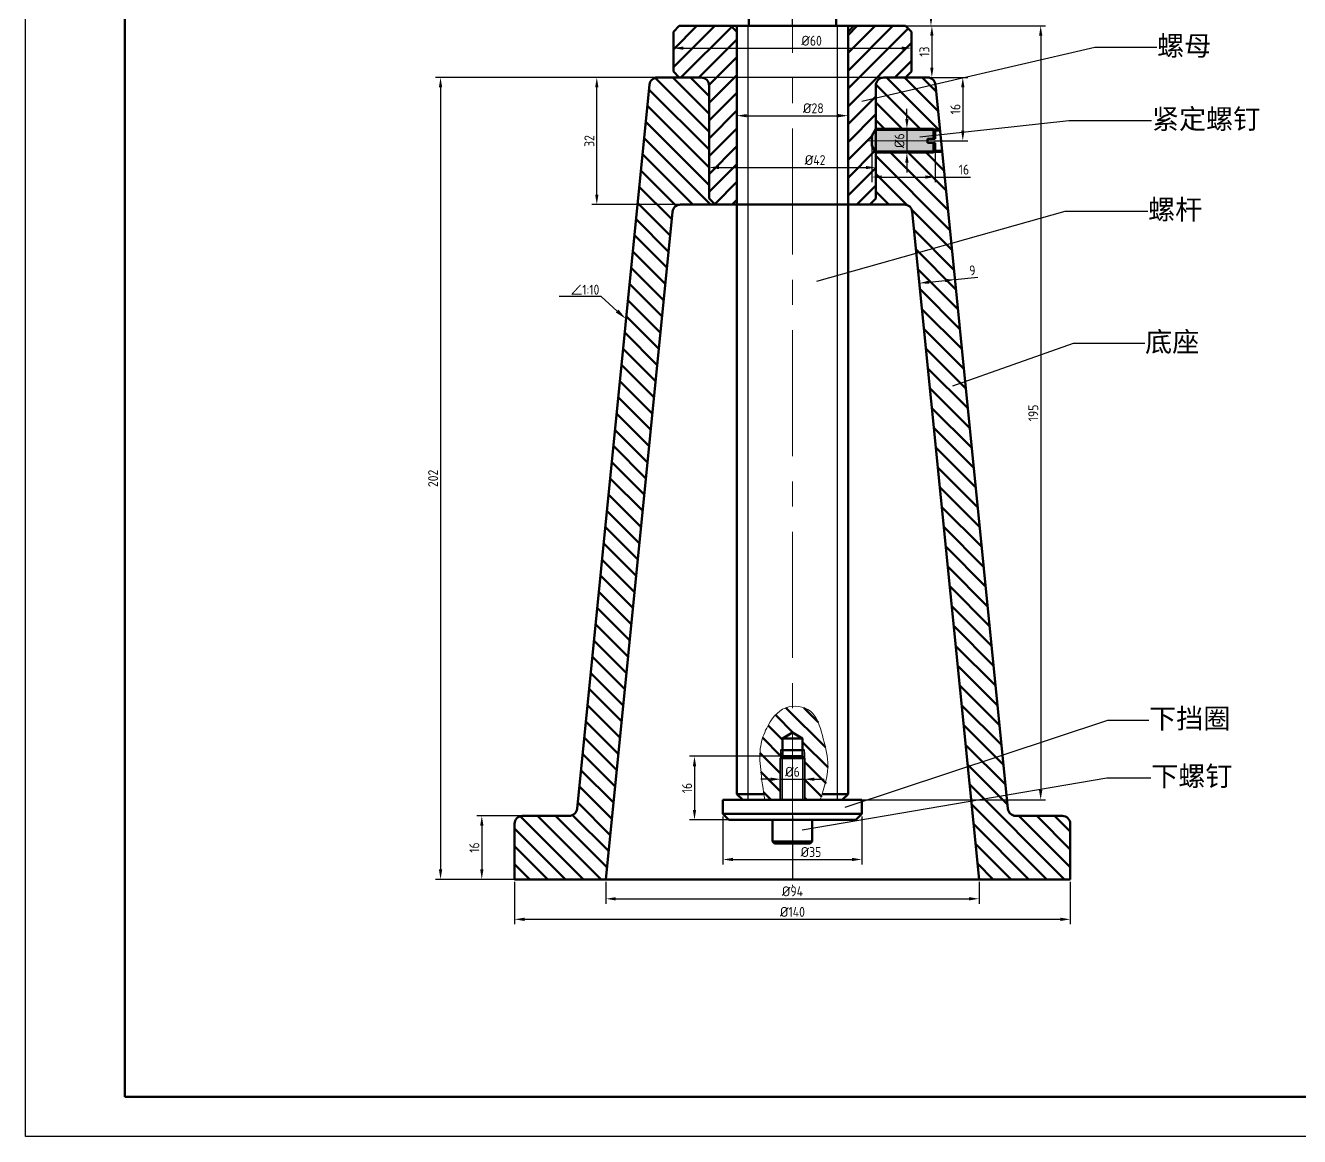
# Model space of a CAD drawing. Header units: inches. Extents: x 1699 to 2293, y 8 to 428.
# Drawn here: x 1698.6 to 2019.6, y 7.8 to 287.7 of the extents above; entities that cross this region are included whole.
import ezdxf
from ezdxf import colors
from ezdxf.entities.mleader import LeaderData, LeaderLine
from ezdxf.enums import TextEntityAlignment as Align
from ezdxf.math import Vec2, Vec3

# ---------------------------------------------------------------- set-up
doc = ezdxf.new("R2010")
doc.units = ezdxf.units.IN
doc.header["$MEASUREMENT"] = 0
doc.linetypes.add('CENTER', pattern=[50.8, 31.75, -6.35, 6.35, -6.35])
doc.linetypes.add('CENTER2', pattern=[28.575, 19.05, -3.175, 3.175, -3.175])
for name, color, linetype, lineweight in [('中心线1', 7, 'CENTER', 20), ('剖面线1', 7, 'Continuous', 50), ('引线层1', 7, 'Continuous', 20), ('文字层', 7, 'Continuous', 20), ('标注层1', 7, 'Continuous', 20), ('粗实线1', 7, 'Continuous', 50), ('粗实线层', 7, 'Continuous', 50), ('细实线1', 7, 'Continuous', 20), ('细实线层', 1, 'Continuous', 25)]:
    doc.layers.add(name, color=color, linetype=linetype, lineweight=lineweight)
doc.styles.get("Standard").update_dxf_attribs({"font": 'gbenor.shx', "bigfont": 'gbcbig.shx'})
doc.dimstyles.new('ISO-25', dxfattribs={"dimtxt": 2.5, "dimasz": 2.5, "dimexe": 1.25, "dimexo": 0.625, "dimtad": 1, "dimdsep": 46, "dimtxsty": 'Standard', "dimcen": 2.5, "dimadec": 0, "dimazin": 0, "dimtfac": 1, "dimtmove": 0, "dimatfit": 3, "dimfxl": 1, "dimarcsym": 0})
pattern_1 = [(135, (1615.7456, 58.059), (-2.245064, -2.245064), [])]

# ---------------------------------------------------------------- blocks, each defined once
blk = doc.blocks.new('A2')
at = {"layer": '粗实线层', "color": 7}
for p, q in [((25, 10), (25, 410)), ((584, 10), (25, 10))]:
    blk.add_line(p, q, dxfattribs=at)
at = {"layer": '细实线层', "color": 7}
for p, q in [((0, 0), (0, 420)), ((594, 0), (0, 0))]:
    blk.add_line(p, q, dxfattribs=at)
at = {"layer": '文字层', "color": 7}
blk.add_attdef('零部件上图号', text='', height=5, rotation=180, dxfattribs=at).set_placement((55, 405), align=Align.MIDDLE_CENTER)
at = {"layer": '文字层', "color": 7, "width": 0.8}
for tag, height, p in [('零件名称', 7, (494.11, 53.75)), ('零部件下图号', 5, (554, 55)), ('零部件名称', 7, (494, 48.5)), ('部件名称', 7, (494.11, 44.23)), ('版本号(V)', 2.5, (559, 35)), ('数量', 2.5, (569, 35)), ('比∶例', 2.5, (579, 35)), ('共张', 2.5, (539, 28.5)), ('第张', 2.5, (569, 28.5)), ('材名称', 5, (494, 24)), ('材料名称', 5, (494, 20.5)), ('料名称', 5, (494, 18)), ('公司(单位、厂家)', 5, (554, 18))]:
    blk.add_attdef(tag, text='', height=height, dxfattribs=at).set_placement(p, align=Align.MIDDLE_CENTER)
at = {"layer": '文字层', "color": 7}
for tag, p in [('S', (528.26, 33.93)), ('A', (538.26, 33.93)), ('B', (548.26, 33.93))]:
    blk.add_attdef(tag, p, '', height=2.5, dxfattribs=at)
blk = doc.blocks.new('*D59')
at = {"layer": 'Defpoints', "color": 0, "transparency": 16777216}
for p in [(1902.84, 295.13), (1902.84, 287.63), (1926.74, 287.63)]:
    blk.add_point(p, dxfattribs=at)
at = {"layer": '标注层1', "color": 0, "lineweight": -2, "transparency": 16777216}
for p, q in [((1903.47, 295.13), (1927.99, 295.13)), ((1926.74, 292.63), (1926.74, 290.13)), ((1903.47, 287.63), (1927.99, 287.63))]:
    blk.add_line(p, q, dxfattribs=at)
at = {"layer": '标注层1', "color": 0, "transparency": 16777216}
for points in [[(1926.32, 292.63), (1927.16, 292.63), (1926.74, 295.13)], [(1926.32, 290.13), (1927.16, 290.13), (1926.74, 287.63)]]:
    blk.add_solid(points, dxfattribs=at)
at = {"layer": '标注层1', "color": 0, "transparency": 16777216, "insert": (1924.87, 291.38), "char_height": 2.5, "attachment_point": 5, "rotation": 90}
blk.add_mtext('7.5', dxfattribs=at)
blk = doc.blocks.new('*D61')
at = {"layer": 'Defpoints', "color": 0, "transparency": 16777216}
for p in [(1920.34, 287.63), (1920.34, 274.63), (1926.97, 274.63)]:
    blk.add_point(p, dxfattribs=at)
at = {"layer": '标注层1', "color": 0, "lineweight": -2, "transparency": 16777216}
for p, q in [((1920.97, 287.63), (1928.22, 287.63)), ((1926.97, 285.13), (1926.97, 277.13)), ((1920.97, 274.63), (1928.22, 274.63))]:
    blk.add_line(p, q, dxfattribs=at)
at = {"layer": '标注层1', "color": 0, "transparency": 16777216}
for points in [[(1926.55, 285.13), (1927.38, 285.13), (1926.97, 287.63)], [(1926.55, 277.13), (1927.38, 277.13), (1926.97, 274.63)]]:
    blk.add_solid(points, dxfattribs=at)
at = {"layer": '标注层1', "color": 0, "transparency": 16777216, "insert": (1925.09, 281.13), "char_height": 2.5, "attachment_point": 5, "rotation": 90}
blk.add_mtext('13', dxfattribs=at)
blk = doc.blocks.new('*D62')
at = {"layer": 'Defpoints', "color": 0, "transparency": 16777216}
for p in [(1861.84, 286.13), (1921.84, 286.13), (1921.84, 282.02)]:
    blk.add_point(p, dxfattribs=at)
at = {"layer": '标注层1', "color": 0, "lineweight": -2, "transparency": 16777216}
for p, q in [((1861.84, 285.5), (1861.84, 280.77)), ((1921.84, 285.5), (1921.84, 280.77)), ((1864.34, 282.02), (1919.34, 282.02))]:
    blk.add_line(p, q, dxfattribs=at)
at = {"layer": '标注层1', "color": 0, "transparency": 16777216}
for points in [[(1864.34, 282.44), (1864.34, 281.61), (1861.84, 282.02)], [(1919.34, 282.44), (1919.34, 281.61), (1921.84, 282.02)]]:
    blk.add_solid(points, dxfattribs=at)
at = {"layer": '标注层1', "color": 0, "transparency": 16777216, "insert": (1896.66, 283.9), "char_height": 2.5, "attachment_point": 5}
blk.add_mtext('{\\fISOCPEUR|b0|i0|c134|p34;%%C}60', dxfattribs=at)
blk = doc.blocks.new('*D63')
at = {"layer": 'Defpoints', "color": 0, "transparency": 16777216}
for p in [(1877.84, 287.63), (1905.84, 287.63), (1905.84, 265.01)]:
    blk.add_point(p, dxfattribs=at)
at = {"layer": '标注层1', "color": 0, "lineweight": -2, "transparency": 16777216}
for p, q in [((1877.84, 287), (1877.84, 263.76)), ((1905.84, 287), (1905.84, 263.76)), ((1880.34, 265.01), (1903.34, 265.01))]:
    blk.add_line(p, q, dxfattribs=at)
at = {"layer": '标注层1', "color": 0, "transparency": 16777216}
for points in [[(1880.34, 265.43), (1880.34, 264.59), (1877.84, 265.01)], [(1903.34, 265.43), (1903.34, 264.59), (1905.84, 265.01)]]:
    blk.add_solid(points, dxfattribs=at)
at = {"layer": '标注层1', "color": 0, "transparency": 16777216, "insert": (1897.1, 266.88), "char_height": 2.5, "attachment_point": 5}
blk.add_mtext('{\\fISOCPEUR|b0|i0|c134|p34;%%C}28', dxfattribs=at)
blk = doc.blocks.new('*D64')
at = {"layer": 'Defpoints', "color": 0, "transparency": 16777216}
for p in [(1821.84, 72.63), (1961.84, 72.63), (1961.84, 62.56)]:
    blk.add_point(p, dxfattribs=at)
at = {"layer": '标注层1', "color": 0, "lineweight": -2, "transparency": 16777216}
for p, q in [((1821.84, 72), (1821.84, 61.31)), ((1961.84, 72), (1961.84, 61.31)), ((1824.34, 62.56), (1959.34, 62.56))]:
    blk.add_line(p, q, dxfattribs=at)
at = {"layer": '标注层1', "color": 0, "transparency": 16777216}
for points in [[(1824.34, 62.97), (1824.34, 62.14), (1821.84, 62.56)], [(1959.34, 62.97), (1959.34, 62.14), (1961.84, 62.56)]]:
    blk.add_solid(points, dxfattribs=at)
at = {"layer": '标注层1', "color": 0, "transparency": 16777216, "insert": (1891.84, 64.43), "char_height": 2.5, "attachment_point": 5}
blk.add_mtext('{\\fISOCPEUR|b0|i0|c134|p34;%%C}140', dxfattribs=at)
blk = doc.blocks.new('*D65')
at = {"layer": 'Defpoints', "color": 0, "transparency": 16777216}
for p in [(1844.84, 72.63), (1938.84, 72.63), (1938.84, 67.73)]:
    blk.add_point(p, dxfattribs=at)
at = {"layer": '标注层1', "color": 0, "lineweight": -2, "transparency": 16777216}
for p, q in [((1844.84, 72), (1844.84, 66.48)), ((1938.84, 72), (1938.84, 66.48)), ((1847.34, 67.73), (1936.34, 67.73))]:
    blk.add_line(p, q, dxfattribs=at)
at = {"layer": '标注层1', "color": 0, "transparency": 16777216}
for points in [[(1847.34, 68.15), (1847.34, 67.31), (1844.84, 67.73)], [(1936.34, 68.15), (1936.34, 67.31), (1938.84, 67.73)]]:
    blk.add_solid(points, dxfattribs=at)
at = {"layer": '标注层1', "color": 0, "transparency": 16777216, "insert": (1891.84, 69.61), "char_height": 2.5, "attachment_point": 5}
blk.add_mtext('{\\fISOCPEUR|b0|i0|c134|p34;%%C}94', dxfattribs=at)
blk = doc.blocks.new('*D66')
at = {"layer": 'Defpoints', "color": 0, "transparency": 16777216}
for p in [(1823.84, 88.63), (1813.58, 72.63), (1823.84, 72.63)]:
    blk.add_point(p, dxfattribs=at)
at = {"layer": '标注层1', "color": 0, "lineweight": -2, "transparency": 16777216}
for p, q in [((1823.22, 88.63), (1812.33, 88.63)), ((1813.58, 86.13), (1813.58, 75.13)), ((1823.22, 72.63), (1812.33, 72.63))]:
    blk.add_line(p, q, dxfattribs=at)
at = {"layer": '标注层1', "color": 0, "transparency": 16777216}
for points in [[(1813.17, 86.13), (1814, 86.13), (1813.58, 88.63)], [(1813.17, 75.13), (1814, 75.13), (1813.58, 72.63)]]:
    blk.add_solid(points, dxfattribs=at)
at = {"layer": '标注层1', "color": 0, "transparency": 16777216, "insert": (1811.71, 80.63), "char_height": 2.5, "attachment_point": 5, "rotation": 90}
blk.add_mtext('16', dxfattribs=at)
blk = doc.blocks.new('*D67')
at = {"layer": 'Defpoints', "color": 0, "transparency": 16777216}
for p in [(1857.81, 274.63), (1803.19, 72.63), (1857.81, 72.63)]:
    blk.add_point(p, dxfattribs=at)
at = {"layer": '标注层1', "color": 0, "lineweight": -2, "transparency": 16777216}
for p, q in [((1857.18, 274.63), (1801.94, 274.63)), ((1803.19, 272.13), (1803.19, 75.13)), ((1857.18, 72.63), (1801.94, 72.63))]:
    blk.add_line(p, q, dxfattribs=at)
at = {"layer": '标注层1', "color": 0, "transparency": 16777216}
for points in [[(1802.77, 272.13), (1803.6, 272.13), (1803.19, 274.63)], [(1802.77, 75.13), (1803.6, 75.13), (1803.19, 72.63)]]:
    blk.add_solid(points, dxfattribs=at)
at = {"layer": '标注层1', "color": 0, "transparency": 16777216, "insert": (1801.31, 173.63), "char_height": 2.5, "attachment_point": 5, "rotation": 90}
blk.add_mtext('202', dxfattribs=at)
blk = doc.blocks.new('*D68')
at = {"layer": 'Defpoints', "color": 0, "transparency": 16777216}
for p in [(1842.56, 274.63), (1920.03, 274.63), (1920.03, 242.63)]:
    blk.add_point(p, dxfattribs=at)
at = {"layer": '标注层1', "color": 0, "lineweight": -2, "transparency": 16777216}
for p, q in [((1919.41, 274.63), (1841.31, 274.63)), ((1842.56, 245.13), (1842.56, 272.13)), ((1919.41, 242.63), (1841.31, 242.63))]:
    blk.add_line(p, q, dxfattribs=at)
at = {"layer": '标注层1', "color": 0, "transparency": 16777216}
for points in [[(1842.14, 272.13), (1842.97, 272.13), (1842.56, 274.63)], [(1842.14, 245.13), (1842.97, 245.13), (1842.56, 242.63)]]:
    blk.add_solid(points, dxfattribs=at)
at = {"layer": '标注层1', "color": 0, "transparency": 16777216, "insert": (1840.68, 258.63), "char_height": 2.5, "attachment_point": 5, "rotation": 90}
blk.add_mtext('32', dxfattribs=at)
blk = doc.blocks.new('*D69')
at = {"layer": 'Defpoints', "color": 0, "transparency": 16777216}
for p in [(1912.84, 261.7), (1912.84, 255.7), (1920.68, 255.7)]:
    blk.add_point(p, dxfattribs=at)
at = {"layer": '标注层1', "color": 0, "lineweight": -2, "transparency": 16777216}
for p, q in [((1920.68, 264.2), (1920.68, 266.7)), ((1913.47, 261.7), (1921.93, 261.7)), ((1920.68, 261.7), (1920.68, 255.7)), ((1913.47, 255.7), (1921.93, 255.7)), ((1920.68, 253.2), (1920.68, 250.7))]:
    blk.add_line(p, q, dxfattribs=at)
at = {"layer": '标注层1', "color": 0, "transparency": 16777216}
for points in [[(1920.26, 264.2), (1921.09, 264.2), (1920.68, 261.7)], [(1920.26, 253.2), (1921.09, 253.2), (1920.68, 255.7)]]:
    blk.add_solid(points, dxfattribs=at)
at = {"layer": '标注层1', "color": 0, "transparency": 16777216, "insert": (1918.8, 258.7), "char_height": 2.5, "attachment_point": 5, "rotation": 90}
blk.add_mtext('{\\fISOCPEUR|b0|i0|c134|p34;%%C}6', dxfattribs=at)
blk = doc.blocks.new('*D70')
at = {"layer": 'Defpoints', "color": 0, "transparency": 16777216}
for p in [(1926.97, 274.63), (1926.97, 258.7), (1934.76, 258.7)]:
    blk.add_point(p, dxfattribs=at)
at = {"layer": '标注层1', "color": 0, "lineweight": -2, "transparency": 16777216}
for p, q in [((1927.59, 274.63), (1936.01, 274.63)), ((1934.76, 272.13), (1934.76, 261.2)), ((1927.59, 258.7), (1936.01, 258.7))]:
    blk.add_line(p, q, dxfattribs=at)
at = {"layer": '标注层1', "color": 0, "transparency": 16777216}
for points in [[(1934.34, 272.13), (1935.18, 272.13), (1934.76, 274.63)], [(1934.34, 261.2), (1935.18, 261.2), (1934.76, 258.7)]]:
    blk.add_solid(points, dxfattribs=at)
at = {"layer": '标注层1', "color": 0, "transparency": 16777216, "insert": (1932.89, 266.66), "char_height": 2.5, "attachment_point": 5, "rotation": 90}
blk.add_mtext('16', dxfattribs=at)
blk = doc.blocks.new('*D71')
at = {"layer": 'Defpoints', "color": 0, "transparency": 16777216}
for p in [(1912.84, 251.94), (1870.84, 244.13), (1912.84, 244.13)]:
    blk.add_point(p, dxfattribs=at)
at = {"layer": '标注层1', "color": 0, "lineweight": -2, "transparency": 16777216}
for p, q in [((1870.84, 244.75), (1870.84, 253.19)), ((1873.34, 251.94), (1910.34, 251.94)), ((1912.84, 244.75), (1912.84, 253.19))]:
    blk.add_line(p, q, dxfattribs=at)
at = {"layer": '标注层1', "color": 0, "transparency": 16777216}
for points in [[(1873.34, 252.36), (1873.34, 251.53), (1870.84, 251.94)], [(1910.34, 252.36), (1910.34, 251.53), (1912.84, 251.94)]]:
    blk.add_solid(points, dxfattribs=at)
at = {"layer": '标注层1', "color": 0, "transparency": 16777216, "insert": (1897.55, 253.82), "char_height": 2.5, "attachment_point": 5}
blk.add_mtext('{\\fISOCPEUR|b0|i0|c134|p34;%%C}42', dxfattribs=at)
blk = doc.blocks.new('*D72')
at = {"layer": 'Defpoints', "color": 0, "transparency": 16777216}
for p in [(1874.34, 89.13), (1909.34, 89.13), (1909.34, 77.63)]:
    blk.add_point(p, dxfattribs=at)
at = {"layer": '标注层1', "color": 0, "lineweight": -2, "transparency": 16777216}
for p, q in [((1874.34, 88.5), (1874.34, 76.38)), ((1909.34, 88.5), (1909.34, 76.38)), ((1876.84, 77.63), (1906.84, 77.63))]:
    blk.add_line(p, q, dxfattribs=at)
at = {"layer": '标注层1', "color": 0, "transparency": 16777216}
for points in [[(1876.84, 78.05), (1876.84, 77.22), (1874.34, 77.63)], [(1906.84, 78.05), (1906.84, 77.22), (1909.34, 77.63)]]:
    blk.add_solid(points, dxfattribs=at)
at = {"layer": '标注层1', "color": 0, "transparency": 16777216, "insert": (1896.5, 79.51), "char_height": 2.5, "attachment_point": 5}
blk.add_mtext('{\\fISOCPEUR|b0|i0|c134|p34;%%C}35', dxfattribs=at)
blk = doc.blocks.new('*D73')
at = {"layer": 'Defpoints', "color": 0, "transparency": 16777216}
for p in [(1888.84, 105.18), (1894.84, 105.18), (1894.84, 97.85)]:
    blk.add_point(p, dxfattribs=at)
at = {"layer": '标注层1', "color": 0, "lineweight": -2, "transparency": 16777216}
for p, q in [((1888.84, 104.55), (1888.84, 96.6)), ((1894.84, 104.55), (1894.84, 96.6)), ((1886.34, 97.85), (1883.84, 97.85)), ((1888.84, 97.85), (1894.84, 97.85)), ((1897.34, 97.85), (1899.84, 97.85))]:
    blk.add_line(p, q, dxfattribs=at)
at = {"layer": '标注层1', "color": 0, "transparency": 16777216}
for points in [[(1886.34, 98.27), (1886.34, 97.43), (1888.84, 97.85)], [(1897.34, 98.27), (1897.34, 97.43), (1894.84, 97.85)]]:
    blk.add_solid(points, dxfattribs=at)
at = {"layer": '标注层1', "color": 0, "transparency": 16777216, "insert": (1891.84, 99.72), "char_height": 2.5, "attachment_point": 5}
blk.add_mtext('{\\fISOCPEUR|b0|i0|c134|p34;%%C}6', dxfattribs=at)
blk = doc.blocks.new('*D74')
at = {"layer": 'Defpoints', "color": 0, "transparency": 16777216}
for p in [(1902.84, 287.63), (1902.84, 92.63), (1954.38, 92.63)]:
    blk.add_point(p, dxfattribs=at)
at = {"layer": '标注层1', "color": 0, "lineweight": -2, "transparency": 16777216}
for p, q in [((1903.47, 287.63), (1955.63, 287.63)), ((1954.38, 285.13), (1954.38, 95.13)), ((1903.47, 92.63), (1955.63, 92.63))]:
    blk.add_line(p, q, dxfattribs=at)
at = {"layer": '标注层1', "color": 0, "transparency": 16777216}
for points in [[(1953.96, 285.13), (1954.8, 285.13), (1954.38, 287.63)], [(1953.96, 95.13), (1954.8, 95.13), (1954.38, 92.63)]]:
    blk.add_solid(points, dxfattribs=at)
at = {"layer": '标注层1', "color": 0, "transparency": 16777216, "insert": (1952.51, 190.13), "char_height": 2.5, "attachment_point": 5, "rotation": 90}
blk.add_mtext('195', dxfattribs=at)
blk = doc.blocks.new('*D78')
at = {"layer": 'Defpoints', "color": 0, "transparency": 16777216}
for p in [(1922.02, 240.82), (1930.98, 241.72), (1932.78, 223.72)]:
    blk.add_point(p, dxfattribs=at)
at = {"layer": '标注层1', "color": 0, "lineweight": -2, "transparency": 16777216}
for p, q in [((1931.04, 241.1), (1932.9, 222.47)), ((1922.09, 240.2), (1923.95, 221.58)), ((1926.31, 223.07), (1930.29, 223.47)), ((1932.78, 223.72), (1938.51, 224.29))]:
    blk.add_line(p, q, dxfattribs=at)
at = {"layer": '标注层1', "color": 0, "transparency": 16777216}
for points in [[(1926.27, 223.48), (1926.35, 222.66), (1923.82, 222.82)], [(1930.25, 223.88), (1930.33, 223.05), (1932.78, 223.72)]]:
    blk.add_solid(points, dxfattribs=at)
at = {"layer": '标注层1', "color": 0, "transparency": 16777216, "insert": (1937.18, 226.04), "char_height": 2.5, "attachment_point": 5, "rotation": 5.7106}
blk.add_mtext('9', dxfattribs=at)
blk = doc.blocks.new('_None')
blk = doc.blocks.new('*D81')
at = {"layer": 'Defpoints', "color": 0, "transparency": 16777216}
for p in [(1889.29, 103.63), (1867.17, 87.63), (1889.29, 87.63)]:
    blk.add_point(p, dxfattribs=at)
at = {"layer": '标注层1', "color": 0, "lineweight": -2, "transparency": 16777216}
for p, q in [((1888.67, 103.63), (1865.92, 103.63)), ((1867.17, 101.13), (1867.17, 90.13)), ((1888.67, 87.63), (1865.92, 87.63))]:
    blk.add_line(p, q, dxfattribs=at)
at = {"layer": '标注层1', "color": 0, "transparency": 16777216}
for points in [[(1866.75, 101.13), (1867.58, 101.13), (1867.17, 103.63)], [(1866.75, 90.13), (1867.58, 90.13), (1867.17, 87.63)]]:
    blk.add_solid(points, dxfattribs=at)
at = {"layer": '标注层1', "color": 0, "transparency": 16777216, "insert": (1865.29, 95.63), "char_height": 2.5, "attachment_point": 5, "rotation": 90}
blk.add_mtext('16', dxfattribs=at)
blk = doc.blocks.new('*D82')
at = {"layer": 'Defpoints', "color": 0, "transparency": 16777216}
for p in [(1911.83, 257.45), (1927.83, 257.45), (1927.83, 249.55)]:
    blk.add_point(p, dxfattribs=at)
at = {"layer": '标注层1', "color": 0, "lineweight": -2, "transparency": 16777216}
for p, q in [((1911.83, 256.82), (1911.83, 248.3)), ((1927.83, 256.82), (1927.83, 248.3)), ((1914.33, 249.55), (1925.33, 249.55)), ((1927.83, 249.55), (1936.66, 249.55))]:
    blk.add_line(p, q, dxfattribs=at)
at = {"layer": '标注层1', "color": 0, "transparency": 16777216}
for points in [[(1914.33, 249.97), (1914.33, 249.14), (1911.83, 249.55)], [(1925.33, 249.97), (1925.33, 249.14), (1927.83, 249.55)]]:
    blk.add_solid(points, dxfattribs=at)
at = {"layer": '标注层1', "color": 0, "transparency": 16777216, "insert": (1935.05, 251.43), "char_height": 2.5, "attachment_point": 5}
blk.add_mtext('16', dxfattribs=at)

msp = doc.modelspace()

# ---------------------------------------------------------------- hatches: boundary and pattern name
at = {"layer": '剖面线1'}
h = msp.add_hatch(dxfattribs=at)
h.set_pattern_fill('ANSI31')
h.set_pattern_definition([(45, (1615.7456, 58.059), (-2.245064, 2.245064), [])])
h.paths.add_polyline_path([(1921.844, 286.125), (1920.344, 287.625), (1905.844, 287.625), (1905.844, 242.625), (1911.344, 242.625), (1912.844, 244.125), (1912.844, 255.696), (1911.834, 257.446), (1911.834, 259.946), (1912.844, 261.696), (1912.844, 272.625, -0.4142136), (1914.844, 274.625), (1920.344, 274.625), (1921.844, 276.125)])
edge = h.paths.add_edge_path()
edge.add_line((1877.844, 286.125), (1876.344, 287.625))
edge.add_line((1876.344, 287.625), (1863.344, 287.625))
edge.add_line((1863.344, 287.625), (1861.844, 286.125))
edge.add_line((1861.844, 286.125), (1861.844, 276.125))
edge.add_line((1861.844, 276.125), (1863.344, 274.625))
edge.add_line((1863.344, 274.625), (1868.844, 274.625))
edge.add_arc((1868.844, 272.625), 2, 0, 90, ccw=False)
edge.add_line((1870.844, 272.625), (1870.844, 244.125))
edge.add_line((1870.844, 244.125), (1872.344, 242.625))
edge.add_line((1872.344, 242.625), (1877.844, 242.625))
edge.add_line((1877.844, 242.625), (1877.844, 286.125))
h = msp.add_hatch(dxfattribs=at)
h.set_pattern_fill('ANSI31', angle=90)
h.set_pattern_definition(pattern_1)
h.paths.add_polyline_path([(1870.844, 272.625, 0.4142136), (1868.844, 274.625), (1863.344, 274.625), (1857.809, 274.625, 0.3853136), (1855.819, 272.824), (1837.58, 90.426, -0.3853136), (1835.589, 88.625), (1823.844, 88.625, 0.4142136), (1821.844, 86.625), (1821.844, 72.625), (1844.844, 72.625), (1861.664, 240.824, -0.3853136), (1863.654, 242.625), (1872.344, 242.625), (1870.844, 244.125)])
h.paths.add_polyline_path([(1927.869, 272.824, 0.3853136), (1925.879, 274.625), (1920.344, 274.625), (1914.844, 274.625, 0.4142136), (1912.844, 272.625), (1912.844, 261.696), (1927.384, 261.696), (1927.834, 261.246), (1929.027, 261.246)])
h.paths.add_polyline_path([(1929.582, 255.696), (1927.384, 255.696), (1912.844, 255.696), (1912.844, 244.125), (1911.344, 242.625), (1920.034, 242.625, -0.3853136), (1922.024, 240.824), (1938.844, 72.625), (1961.844, 72.625), (1961.844, 86.625, 0.4142136), (1959.844, 88.625), (1948.099, 88.625, -0.3853136), (1946.109, 90.426)])
at = {"layer": '粗实线1', "true_color": 0xffffff}
h = msp.add_hatch(color=7, dxfattribs=at)
h.dxf.hatch_style = 1
h.paths.add_polyline_path([(1912.844, 261.696), (1911.834, 259.946), (1911.834, 258.696), (1912.844, 258.696)])
h.paths.add_polyline_path([(1912.844, 258.696), (1911.834, 258.696), (1911.834, 257.446), (1912.844, 255.696)])
h.paths.add_polyline_path([(1927.384, 258.196), (1925.834, 258.196), (1925.834, 258.696), (1912.844, 258.696), (1912.844, 256.146), (1927.384, 256.146)])
h.paths.add_polyline_path([(1927.384, 261.246), (1912.844, 261.246), (1912.844, 258.696), (1925.834, 258.696), (1925.834, 259.196), (1927.384, 259.196)])
h.paths.add_polyline_path([(1927.834, 261.246), (1927.384, 261.246), (1927.384, 259.196), (1927.834, 259.196)])
h.paths.add_polyline_path([(1927.384, 261.696), (1927.384, 261.246), (1927.834, 261.246)])
h.paths.add_polyline_path([(1927.384, 261.696), (1912.844, 261.696), (1912.844, 261.246), (1927.384, 261.246)])
h.paths.add_polyline_path([(1927.834, 256.146), (1927.384, 256.146), (1927.384, 255.696)])
h.paths.add_polyline_path([(1927.834, 258.196), (1927.384, 258.196), (1927.384, 256.146), (1927.834, 256.146)])
h.paths.add_polyline_path([(1927.384, 256.146), (1912.844, 256.146), (1912.844, 255.696), (1927.384, 255.696)])
at = {"layer": '粗实线1'}
h = msp.add_hatch(dxfattribs=at)
h.set_pattern_fill('ANSI31', angle=90)
h.set_pattern_definition(pattern_1)
edge = h.paths.add_edge_path()
edge.add_line((1891.844, 109.597), (1891.844, 116.203))
edge.add_spline(control_points=[(1891.844, 116.203), (1891.267, 116.158), (1888.284, 115.546), (1885.427, 111.452), (1883.42, 105.92), (1883.771, 100.177), (1884.324, 96.176), (1884.623, 94.125)], knot_values=[1.5227384, 1.5227384, 1.5227384, 1.5227384, 3.1688037, 10.2105918, 14.9607713, 20.854731, 27.0986359, 27.0986359, 27.0986359, 27.0986359], degree=3, periodic=0)
edge.add_spline(control_points=[(1884.623, 94.125), (1884.696, 93.625), (1884.77, 93.125), (1884.844, 92.625)], knot_values=[0, 0, 0, 0, 1.5227384, 1.5227384, 1.5227384, 1.5227384], degree=3, periodic=0)
edge.add_line((1884.844, 92.625), (1888.844, 92.625))
edge.add_line((1888.844, 92.625), (1888.844, 103.175))
edge.add_line((1888.844, 103.175), (1888.844, 105.175))
edge.add_line((1888.844, 105.175), (1889.294, 105.175))
edge.add_line((1889.294, 105.175), (1889.294, 108.125))
edge.add_line((1889.294, 108.125), (1891.844, 109.597))
edge = h.paths.add_edge_path()
edge.add_spline(control_points=[(1898.614, 111.477), (1898.522, 111.741), (1898.423, 112.001), (1898.317, 112.254)], knot_values=[35.1326581, 35.1326581, 35.1326581, 35.1326581, 35.9367323, 35.9367323, 35.9367323, 35.9367323], degree=3, periodic=0)
edge.add_spline(control_points=[(1898.317, 112.254), (1898.144, 112.663), (1897.951, 113.056), (1897.728, 113.424)], knot_values=[33.8312439, 33.8312439, 33.8312439, 33.8312439, 35.1326581, 35.1326581, 35.1326581, 35.1326581], degree=3, periodic=0)
edge.add_spline(control_points=[(1897.728, 113.424), (1897.654, 113.546), (1897.577, 113.665), (1897.497, 113.781)], knot_values=[33.3984025, 33.3984025, 33.3984025, 33.3984025, 33.8312439, 33.8312439, 33.8312439, 33.8312439], degree=3, periodic=0)
edge.add_spline(control_points=[(1897.497, 113.781), (1897.416, 113.898), (1897.331, 114.012), (1897.243, 114.122)], knot_values=[32.9634871, 32.9634871, 32.9634871, 32.9634871, 33.3984025, 33.3984025, 33.3984025, 33.3984025], degree=3, periodic=0)
edge.add_spline(control_points=[(1897.243, 114.122), (1897.155, 114.231), (1897.063, 114.337), (1896.968, 114.439)], knot_values=[32.5313357, 32.5313357, 32.5313357, 32.5313357, 32.9634871, 32.9634871, 32.9634871, 32.9634871], degree=3, periodic=0)
edge.add_spline(control_points=[(1896.968, 114.439), (1896.871, 114.542), (1896.771, 114.641), (1896.666, 114.736)], knot_values=[32.0956697, 32.0956697, 32.0956697, 32.0956697, 32.5313357, 32.5313357, 32.5313357, 32.5313357], degree=3, periodic=0)
edge.add_spline(control_points=[(1896.666, 114.736), (1896.578, 114.816), (1896.471, 114.906), (1896.36, 114.991), (1896.343, 115.004)], knot_values=[31.6675738, 31.6675738, 31.6675738, 31.6675738, 32.0321188, 32.0956697, 32.0956697, 32.0956697, 32.0956697], degree=3, periodic=0)
edge.add_spline(control_points=[(1896.343, 115.004), (1896.229, 115.091), (1896.11, 115.173), (1895.987, 115.25)], knot_values=[31.230814, 31.230814, 31.230814, 31.230814, 31.6675738, 31.6675738, 31.6675738, 31.6675738], degree=3, periodic=0)
edge.add_spline(control_points=[(1895.987, 115.25), (1895.866, 115.327), (1895.741, 115.399), (1895.613, 115.467)], knot_values=[30.8007375, 30.8007375, 30.8007375, 30.8007375, 31.230814, 31.230814, 31.230814, 31.230814], degree=3, periodic=0)
edge.add_spline(control_points=[(1895.613, 115.467), (1895.482, 115.536), (1895.347, 115.6), (1895.21, 115.66)], knot_values=[30.3626531, 30.3626531, 30.3626531, 30.3626531, 30.8007375, 30.8007375, 30.8007375, 30.8007375], degree=3, periodic=0)
edge.add_spline(control_points=[(1895.21, 115.66), (1895.075, 115.719), (1894.936, 115.773), (1894.796, 115.823)], knot_values=[29.9322668, 29.9322668, 29.9322668, 29.9322668, 30.3626531, 30.3626531, 30.3626531, 30.3626531], degree=3, periodic=0)
edge.add_spline(control_points=[(1894.796, 115.823), (1894.653, 115.873), (1894.507, 115.919), (1894.36, 115.96)], knot_values=[29.4943863, 29.4943863, 29.4943863, 29.4943863, 29.9322668, 29.9322668, 29.9322668, 29.9322668], degree=3, periodic=0)
edge.add_spline(control_points=[(1894.36, 115.96), (1894.215, 116.001), (1894.068, 116.037), (1893.919, 116.068)], knot_values=[29.0637839, 29.0637839, 29.0637839, 29.0637839, 29.4943863, 29.4943863, 29.4943863, 29.4943863], degree=3, periodic=0)
edge.add_spline(control_points=[(1893.919, 116.068), (1893.768, 116.1), (1893.616, 116.127), (1893.462, 116.149)], knot_values=[28.6260194, 28.6260194, 28.6260194, 28.6260194, 29.0637839, 29.0637839, 29.0637839, 29.0637839], degree=3, periodic=0)
edge.add_spline(control_points=[(1893.462, 116.149), (1893.312, 116.171), (1893.16, 116.188), (1893.007, 116.2)], knot_values=[28.1953274, 28.1953274, 28.1953274, 28.1953274, 28.6260194, 28.6260194, 28.6260194, 28.6260194], degree=3, periodic=0)
edge.add_spline(control_points=[(1893.007, 116.2), (1892.853, 116.213), (1892.697, 116.221), (1892.542, 116.224)], knot_values=[27.7575756, 27.7575756, 27.7575756, 27.7575756, 28.1953274, 28.1953274, 28.1953274, 28.1953274], degree=3, periodic=0)
edge.add_spline(control_points=[(1892.542, 116.224), (1892.39, 116.226), (1892.237, 116.224), (1892.085, 116.218)], knot_values=[27.3269356, 27.3269356, 27.3269356, 27.3269356, 27.7575756, 27.7575756, 27.7575756, 27.7575756], degree=3, periodic=0)
edge.add_spline(control_points=[(1892.085, 116.218), (1892.005, 116.214), (1891.924, 116.209), (1891.844, 116.203)], knot_values=[27.0986359, 27.0986359, 27.0986359, 27.0986359, 27.3269356, 27.3269356, 27.3269356, 27.3269356], degree=3, periodic=0)
edge.add_line((1891.844, 116.203), (1891.844, 109.597))
edge.add_line((1891.844, 109.597), (1894.394, 108.125))
edge.add_line((1894.394, 108.125), (1894.394, 105.175))
edge.add_line((1894.394, 105.175), (1894.844, 105.175))
edge.add_line((1894.844, 105.175), (1894.844, 103.175))
edge.add_line((1894.844, 103.175), (1894.844, 92.625))
edge.add_line((1894.844, 92.625), (1898.844, 92.625))
edge.add_spline(control_points=[(1898.844, 92.625), (1898.978, 92.881), (1899.106, 93.142), (1899.226, 93.407)], knot_values=[54.2304402, 54.2304402, 54.2304402, 54.2304402, 55.0982904, 55.0982904, 55.0982904, 55.0982904], degree=3, periodic=0)
edge.add_spline(control_points=[(1899.226, 93.407), (1899.334, 93.643), (1899.436, 93.883), (1899.533, 94.125)], knot_values=[53.4566381, 53.4566381, 53.4566381, 53.4566381, 54.2304402, 54.2304402, 54.2304402, 54.2304402], degree=3, periodic=0)
edge.add_spline(control_points=[(1899.533, 94.125), (1899.543, 94.15), (1899.553, 94.176), (1899.563, 94.201)], knot_values=[53.3758933, 53.3758933, 53.3758933, 53.3758933, 53.4566381, 53.4566381, 53.4566381, 53.4566381], degree=3, periodic=0)
edge.add_spline(control_points=[(1899.563, 94.201), (1899.672, 94.478), (1899.774, 94.758), (1899.868, 95.041)], knot_values=[52.4944105, 52.4944105, 52.4944105, 52.4944105, 53.3758933, 53.3758933, 53.3758933, 53.3758933], degree=3, periodic=0)
edge.add_spline(control_points=[(1899.868, 95.041), (1900.148, 95.877), (1900.366, 96.739), (1900.522, 97.611)], knot_values=[49.8905939, 49.8905939, 49.8905939, 49.8905939, 52.4944105, 52.4944105, 52.4944105, 52.4944105], degree=3, periodic=0)
edge.add_spline(control_points=[(1900.522, 97.611), (1900.625, 98.186), (1900.701, 98.766), (1900.749, 99.346)], knot_values=[48.1716069, 48.1716069, 48.1716069, 48.1716069, 49.8905939, 49.8905939, 49.8905939, 49.8905939], degree=3, periodic=0)
edge.add_spline(control_points=[(1900.749, 99.346), (1900.798, 99.937), (1900.818, 100.528), (1900.81, 101.114)], knot_values=[46.4187801, 46.4187801, 46.4187801, 46.4187801, 48.1716069, 48.1716069, 48.1716069, 48.1716069], degree=3, periodic=0)
edge.add_spline(control_points=[(1900.81, 101.114), (1900.806, 101.445), (1900.783, 101.994), (1900.734, 102.537), (1900.711, 102.753)], knot_values=[44.7673373, 44.7673373, 44.7673373, 44.7673373, 45.7566043, 46.4187801, 46.4187801, 46.4187801, 46.4187801], degree=3, periodic=0)
edge.add_spline(control_points=[(1900.711, 102.753), (1900.647, 103.349), (1900.555, 103.938), (1900.443, 104.525)], knot_values=[42.9477687, 42.9477687, 42.9477687, 42.9477687, 44.7673373, 44.7673373, 44.7673373, 44.7673373], degree=3, periodic=0)
edge.add_spline(control_points=[(1900.443, 104.525), (1900.229, 105.643), (1899.942, 106.757), (1899.636, 107.902)], knot_values=[39.4852908, 39.4852908, 39.4852908, 39.4852908, 42.9477687, 42.9477687, 42.9477687, 42.9477687], degree=3, periodic=0)
edge.add_spline(control_points=[(1899.636, 107.902), (1899.55, 108.226), (1899.315, 109.099), (1899.078, 109.995), (1898.913, 110.548)], knot_values=[36.8663844, 36.8663844, 36.8663844, 36.8663844, 37.8454481, 39.4852908, 39.4852908, 39.4852908, 39.4852908], degree=3, periodic=0)
edge.add_spline(control_points=[(1898.913, 110.548), (1898.82, 110.861), (1898.721, 111.172), (1898.614, 111.477)], knot_values=[35.9367323, 35.9367323, 35.9367323, 35.9367323, 36.8663844, 36.8663844, 36.8663844, 36.8663844], degree=3, periodic=0)

# ---------------------------------------------------------------- linework, layer by layer
at = {"color": 7}
for p, q in [((1891.844, 287.625), (1891.844, 295.125)), ((1905.844, 287.625), (1877.844, 287.625)), ((1877.844, 287.625), (1891.844, 287.625)), ((1880.594, 287.625), (1880.594, 92.625)), ((1903.094, 287.625), (1903.094, 92.625)), ((1927.384, 255.696), (1927.834, 256.146)), ((1879.344, 92.625), (1904.344, 92.625)), ((1891.844, 88.625), (1891.844, 72.625))]:
    msp.add_line(p, q, dxfattribs=at)
at = {"layer": '中心线1', "color": 7}
msp.add_line((1891.844, 363.377), (1891.844, 70.884), dxfattribs=at)
at = {"layer": '中心线1', "color": 7, "linetype": 'CENTER2'}
msp.add_line((1929.663, 258.696), (1910.047, 258.696), dxfattribs=at)
at = {"layer": '粗实线1', "color": 7}
for p, q in [((1880.844, 287.625), (1880.844, 295.125)), ((1902.844, 287.625), (1902.844, 295.125)), ((1861.844, 286.125), (1863.344, 287.625)), ((1861.844, 276.125), (1861.844, 286.125)), ((1863.344, 287.625), (1920.344, 287.625)), ((1877.844, 287.625), (1877.844, 94.125)), ((1905.844, 94.125), (1905.844, 287.625)), ((1921.844, 286.125), (1920.344, 287.625)), ((1921.844, 286.125), (1921.844, 276.125)), ((1861.844, 276.125), (1863.344, 274.625)), ((1921.844, 276.125), (1920.344, 274.625)), ((1855.819, 272.824), (1837.58, 90.426)), ((1863.344, 274.625), (1857.809, 274.625)), ((1868.844, 274.625), (1863.344, 274.625)), ((1920.344, 274.625), (1914.844, 274.625)), ((1920.344, 274.625), (1925.879, 274.625)), ((1927.869, 272.824), (1946.109, 90.426)), ((1870.844, 244.125), (1870.844, 272.625)), ((1912.844, 272.625), (1912.844, 244.125)), ((1911.834, 259.946), (1912.844, 261.696)), ((1912.844, 261.696), (1912.844, 255.696)), ((1927.834, 261.246), (1927.384, 261.696)), ((1927.384, 261.696), (1927.384, 259.196)), ((1927.834, 261.246), (1927.834, 259.196)), ((1927.834, 261.246), (1929.027, 261.246)), ((1911.834, 259.946), (1911.834, 257.446)), ((1911.834, 257.446), (1912.844, 255.696)), ((1925.834, 259.196), (1925.834, 258.196)), ((1927.384, 258.196), (1927.384, 255.696)), ((1927.834, 258.196), (1927.834, 256.146)), ((1927.834, 256.146), (1929.537, 256.146)), ((1870.844, 244.125), (1872.344, 242.625)), ((1912.844, 244.125), (1911.344, 242.625)), ((1861.664, 240.824), (1844.844, 72.625)), ((1872.344, 242.625), (1863.654, 242.625)), ((1911.344, 242.625), (1872.344, 242.625)), ((1911.344, 242.625), (1920.034, 242.625)), ((1922.024, 240.824), (1938.844, 72.625)), ((1889.294, 108.125), (1891.844, 109.597)), ((1894.394, 108.125), (1891.844, 109.597)), ((1889.294, 108.125), (1894.394, 108.125)), ((1889.294, 108.125), (1889.294, 103.625)), ((1894.394, 108.125), (1894.394, 103.625)), ((1888.844, 105.175), (1894.844, 105.175)), ((1889.294, 103.625), (1888.844, 103.175)), ((1888.844, 103.175), (1888.844, 92.625)), ((1888.844, 103.175), (1894.844, 103.175)), ((1889.294, 103.625), (1894.394, 103.625)), ((1894.394, 103.625), (1894.844, 103.175)), ((1894.844, 103.175), (1894.844, 92.625)), ((1877.844, 94.125), (1879.344, 92.625)), ((1877.844, 94.125), (1884.623, 94.125)), ((1905.844, 94.125), (1899.533, 94.125)), ((1904.344, 92.625), (1905.844, 94.125)), ((1874.344, 92.625), (1874.344, 89.125)), ((1874.344, 92.625), (1909.344, 92.625)), ((1891.844, 92.625), (1884.844, 92.625)), ((1884.844, 92.625), (1898.844, 92.625)), ((1909.344, 92.625), (1909.344, 89.125)), ((1835.589, 88.625), (1823.844, 88.625)), ((1874.344, 89.125), (1875.844, 87.625)), ((1874.344, 89.125), (1909.344, 89.125)), ((1875.844, 87.625), (1907.844, 87.625)), ((1886.844, 87.625), (1886.844, 82.125)), ((1896.844, 87.625), (1896.844, 82.125)), ((1907.844, 87.625), (1909.344, 89.125)), ((1948.099, 88.625), (1959.844, 88.625)), ((1821.844, 86.625), (1821.844, 72.625)), ((1961.844, 86.625), (1961.844, 72.625)), ((1886.844, 82.125), (1887.344, 81.625)), ((1886.844, 82.125), (1896.844, 82.125)), ((1887.344, 81.625), (1896.344, 81.625)), ((1896.844, 82.125), (1896.344, 81.625)), ((1821.844, 72.625), (1961.844, 72.625))]:
    msp.add_line(p, q, dxfattribs=at)
at = {"layer": '粗实线1'}
for p, q in [((1863.344, 287.625), (1876.344, 287.625)), ((1877.844, 286.125), (1876.344, 287.625)), ((1877.844, 286.125), (1877.844, 274.625)), ((1905.844, 286.125), (1907.344, 287.625)), ((1905.844, 286.125), (1905.844, 274.625)), ((1920.344, 287.625), (1907.344, 287.625))]:
    msp.add_line(p, q, dxfattribs=at)
at = {"layer": '粗实线1', "color": 7, "linetype": 'Continuous'}
for p, q in [((1927.384, 261.696), (1912.844, 261.696)), ((1927.834, 259.196), (1925.834, 259.196)), ((1927.834, 258.196), (1925.834, 258.196)), ((1927.384, 255.696), (1912.844, 255.696))]:
    msp.add_line(p, q, dxfattribs=at)
at = {"layer": '粗实线1', "color": 7}
for centre, start, end in [((1857.809, 272.625), 90, 174.2894), ((1868.844, 272.625), 0, 90), ((1914.844, 272.625), 90, 180), ((1925.879, 272.625), 5.7106, 90), ((1863.654, 240.625), 90, 174.2894), ((1920.034, 240.625), 5.7106, 90), ((1835.589, 90.625), 270, 354.2894), ((1948.099, 90.625), 185.7106, 270), ((1823.844, 86.625), 90, 180), ((1959.844, 86.625), 0, 90)]:
    msp.add_arc(centre, 2, start, end, dxfattribs=at)
at = {"layer": '细实线1', "color": 7, "linetype": 'Continuous'}
for p, q in [((1927.834, 261.246), (1912.584, 261.246)), ((1927.834, 256.146), (1912.584, 256.146))]:
    msp.add_line(p, q, dxfattribs=at)
at = {"layer": '细实线1', "color": 7}
for p, q in [((1927.384, 261.696), (1928.982, 261.696)), ((1927.384, 255.696), (1929.582, 255.696)), ((1888.844, 105.175), (1888.844, 103.175)), ((1889.294, 103.625), (1889.294, 92.625)), ((1894.394, 103.625), (1894.394, 92.625)), ((1894.844, 105.175), (1894.844, 103.175))]:
    msp.add_line(p, q, dxfattribs=at)
at = {"layer": '细实线1', "color": 7, "end_tangent": (-0.463725, -0.8859792)}
msp.add_spline([(1884.844, 92.625), (1883.835, 100.326), (1883.835, 106.22), (1885.357, 110.72), (1890.177, 115.853), (1896.393, 114.966), (1899.374, 108.882), (1900.769, 102.1), (1898.844, 92.625)], degree=3, dxfattribs=at)

# ---------------------------------------------------------------- block references
at = {"color": 7}
msp.add_blockref('A2', (1698.622, 7.841), dxfattribs=at)

# ---------------------------------------------------------------- dimensions: what is measured, and where the dimension line sits
at = {"layer": '标注层1', "color": 7}
for base, p1, p2, picture, middle in [((1926.74, 287.625), (1902.844, 295.125), (1902.844, 287.625), '*D59', (1924.865, 291.375)), ((1954.381, 92.625), (1902.844, 287.625), (1902.844, 92.625), '*D74', (1952.506, 190.125)), ((1926.968, 274.625), (1920.344, 287.625), (1920.344, 274.625), '*D61', (1925.093, 281.125)), ((1803.188, 72.625), (1857.809, 274.625), (1857.809, 72.625), '*D67', (1801.313, 173.625)), ((1842.558, 274.625), (1920.034, 242.625), (1920.034, 274.625), '*D68', (1840.683, 258.625)), ((1867.166, 87.625), (1889.294, 103.625), (1889.294, 87.625), '*D81', (1865.291, 95.625)), ((1813.584, 72.625), (1823.844, 88.625), (1823.844, 72.625), '*D66', (1811.709, 80.625))]:
    dim = msp.add_linear_dim(base=base, p1=p1, p2=p2, angle=90, dimstyle='ISO-25', dxfattribs=at)
    dim.commit()
    dim.dimension.update_dxf_attribs({"geometry": picture, "text_midpoint": middle})
for base, p1, p2, picture, middle in [((1921.844, 282.022), (1861.844, 286.125), (1921.844, 286.125), '*D62', (1896.665, 282.022)), ((1905.844, 265.009), (1877.844, 287.625), (1905.844, 287.625), '*D63', (1897.099, 265.009)), ((1912.844, 251.944), (1870.844, 244.125), (1912.844, 244.125), '*D71', (1897.555, 251.944)), ((1909.344, 77.633), (1874.344, 89.125), (1909.344, 89.125), '*D72', (1896.496, 77.633))]:
    dim = msp.add_linear_dim(base=base, p1=p1, p2=p2, text='{\\fISOCPEUR|b0|i0|c134|p34;%%C}<>', dimstyle='ISO-25', dxfattribs=at)
    dim.commit()
    dim.dimension.update_dxf_attribs({"geometry": picture, "text_midpoint": middle, "dimtype": 160})
for base, p1, p2, text, picture, middle in [((1934.76, 258.696), (1926.968, 274.625), (1926.968, 258.696), '16', '*D70', (1932.885, 266.66)), ((1920.678, 255.696), (1912.844, 261.696), (1912.844, 255.696), '{\\fISOCPEUR|b0|i0|c134|p34;%%C}<>', '*D69', (1918.803, 258.696))]:
    dim = msp.add_linear_dim(base=base, p1=p1, p2=p2, angle=90, text=text, dimstyle='ISO-25', dxfattribs=at)
    dim.commit()
    dim.dimension.update_dxf_attribs({"geometry": picture, "text_midpoint": middle})
dim = msp.add_linear_dim(base=(1927.834, 249.553), p1=(1911.834, 257.446), p2=(1927.834, 257.446), dimstyle='ISO-25', dxfattribs=at)
dim.commit()
dim.dimension.update_dxf_attribs({"geometry": '*D82', "text_midpoint": (1935.046, 249.553), "dimtype": 160})
dim = msp.add_linear_dim(base=(1932.78, 223.717), p1=(1922.024, 240.824), p2=(1930.98, 241.72), angle=5.7106, dimstyle='ISO-25', dxfattribs=at)
dim.commit()
dim.dimension.update_dxf_attribs({"geometry": '*D78', "text_midpoint": (1937.365, 224.176), "dimtype": 161})
for base, p1, p2, picture, middle in [((1894.844, 97.849), (1888.844, 105.175), (1894.844, 105.175), '*D73', (1891.844, 99.724)), ((1961.844, 62.556), (1821.844, 72.625), (1961.844, 72.625), '*D64', (1891.844, 64.431)), ((1938.844, 67.731), (1844.844, 72.625), (1938.844, 72.625), '*D65', (1891.844, 69.606))]:
    dim = msp.add_linear_dim(base=base, p1=p1, p2=p2, text='{\\fISOCPEUR|b0|i0|c134|p34;%%C}<>', dimstyle='ISO-25', dxfattribs=at)
    dim.commit()
    dim.dimension.update_dxf_attribs({"geometry": picture, "text_midpoint": middle})

# ---------------------------------------------------------------- leaders
at = {"layer": '引线层1', "color": 7}
ml = msp.add_multileader_mtext('Standard', dxfattribs=at)
ml.set_content('{\\fFangSong|b1|i0|c134|p49;螺母}', color=7)
ml.set_leader_properties()
ml.set_arrow_properties(name='NONE')
ml.build(insert=Vec2(0, 0))
ml.multileader.update_dxf_attribs({"text_right_attachment_type": 6, "dogleg_length": 0.36, "arrow_head_size": 3})
ctx = ml.context
ctx.base_point, ctx.char_height, ctx.arrow_head_size, ctx.landing_gap_size, ctx.plane_origin = Vec3(1983.632, 282.261), 5, 3, 0.09, Vec3(1909.309, 268.678)
ctx.right_attachment = 6
notes = []
notes.append((ctx, [(0, (1, 1, 0), (1968.059, 282.261), (1, 0), 15.573, [(0, [(1909.309, 268.678)], 0, [])])]))
ctx.mtext.insert, ctx.mtext.flow_direction = Vec3(1983.722, 285.14), 5
ml = msp.add_multileader_mtext('Standard', dxfattribs=at)
ml.set_content('{\\fFangSong|b1|i0|c134|p49;紧定螺钉}', color=7)
ml.set_leader_properties()
ml.set_arrow_properties(name='NONE')
ml.build(insert=Vec2(0, 0))
ml.multileader.update_dxf_attribs({"text_right_attachment_type": 6, "dogleg_length": 0.36, "arrow_head_size": 3})
ctx = ml.context
ctx.base_point, ctx.char_height, ctx.arrow_head_size, ctx.landing_gap_size, ctx.plane_origin = Vec3(1982.319, 263.79), 5, 3, 0.09, Vec3(1923.946, 259.676)
ctx.right_attachment = 6
notes.append((ctx, [(0, (1, 1, 0), (1961.434, 263.79), (1, 0), 20.886, [(0, [(1923.946, 259.676)], 0, [])])]))
ctx.mtext.insert, ctx.mtext.flow_direction = Vec3(1982.409, 266.684), 5
ml = msp.add_multileader_mtext('Standard', dxfattribs=at)
ml.set_content('{\\fFangSong|b1|i0|c134|p49;螺杆}', color=7)
ml.set_leader_properties()
ml.set_arrow_properties(name='NONE')
ml.build(insert=Vec2(0, 0))
ml.multileader.update_dxf_attribs({"text_right_attachment_type": 6, "dogleg_length": 0.36, "arrow_head_size": 3})
ctx = ml.context
ctx.base_point, ctx.char_height, ctx.arrow_head_size, ctx.landing_gap_size, ctx.plane_origin = Vec3(1981.342, 240.991), 5, 3, 0.09, Vec3(1897.965, 223.296)
ctx.right_attachment = 6
notes.append((ctx, [(0, (1, 1, 0), (1960.519, 240.991), (1, 0), 20.823, [(0, [(1897.965, 223.296)], 0, [])])]))
ctx.mtext.insert, ctx.mtext.flow_direction = Vec3(1981.432, 243.884), 5
ml = msp.add_multileader_mtext('Standard', dxfattribs=at)
ml.set_content('{\\fFangSong|b1|i0|c134|p49;底座}', color=7)
ml.set_leader_properties()
ml.set_arrow_properties(name='NONE')
ml.build(insert=Vec2(0, 0))
ml.multileader.update_dxf_attribs({"text_right_attachment_type": 6, "dogleg_length": 0.36, "arrow_head_size": 3})
ctx = ml.context
ctx.base_point, ctx.char_height, ctx.arrow_head_size, ctx.landing_gap_size, ctx.plane_origin = Vec3(1980.6, 207.717), 5, 3, 0.09, Vec3(1932.259, 196.976)
ctx.right_attachment = 6
notes.append((ctx, [(0, (1, 1, 0), (1962.633, 207.717), (1, 0), 17.967, [(0, [(1932.259, 196.976)], 0, [])])]))
ctx.mtext.insert, ctx.mtext.flow_direction = Vec3(1980.69, 210.54), 5
ml = msp.add_multileader_mtext('Standard', dxfattribs=at)
ml.set_content('{\\fFangSong|b1|i0|c134|p49;下挡圈}', color=7)
ml.set_leader_properties()
ml.set_arrow_properties(name='NONE')
ml.build(insert=Vec2(0, 0))
ml.multileader.update_dxf_attribs({"text_right_attachment_type": 6, "dogleg_length": 0.36, "arrow_head_size": 3})
ctx = ml.context
ctx.base_point, ctx.char_height, ctx.arrow_head_size, ctx.landing_gap_size, ctx.plane_origin = Vec3(1981.628, 112.769), 5, 3, 0.09, Vec3(1905.108, 90.838)
ctx.right_attachment = 6
notes.append((ctx, [(0, (1, 1, 0), (1971.318, 112.769), (1, 0), 10.309, [(0, [(1905.108, 90.838)], 0, [])])]))
ctx.mtext.insert, ctx.mtext.flow_direction = Vec3(1981.718, 115.662), 5
ml = msp.add_multileader_mtext('Standard', dxfattribs=at)
ml.set_content('{\\fFangSong|b1|i0|c134|p49;下螺钉}', color=7)
ml.set_leader_properties()
ml.set_arrow_properties(name='NONE')
ml.build(insert=Vec2(0, 0))
ml.multileader.update_dxf_attribs({"text_right_attachment_type": 6, "dogleg_length": 0.36, "arrow_head_size": 3})
ctx = ml.context
ctx.base_point, ctx.char_height, ctx.arrow_head_size, ctx.landing_gap_size, ctx.plane_origin = Vec3(1982.14, 98.241), 5, 3, 0.09, Vec3(1894.317, 85.064)
ctx.right_attachment = 6
notes.append((ctx, [(0, (1, 1, 0), (1971.005, 98.241), (1, 0), 11.134, [(0, [(1894.317, 85.064)], 0, [])])]))
ctx.mtext.insert, ctx.mtext.flow_direction = Vec3(1982.23, 101.134), 5
at = {"layer": '标注层1', "color": 7}
ml = msp.add_multileader_mtext('Standard', dxfattribs=at)
ml.set_content('∠1:10', color=7)
ml.set_leader_properties()
ml.build(insert=Vec2(0, 0))
ml.multileader.update_dxf_attribs({"text_right_attachment_type": 6, "dogleg_length": 0.36, "arrow_head_size": 3})
ctx = ml.context
ctx.base_point, ctx.char_height, ctx.arrow_head_size, ctx.landing_gap_size, ctx.plane_origin = Vec3(1837.731, 221.171), 2.5, 3, 0.09, Vec3(1825.518, 220.066)
ctx.right_attachment, ctx.text_align_type = 6, 2
notes.append((ctx, [(0, (1, 1, 0), (1843.644, 219.421), (-1, 0), 0.36, [(0, [(1849.916, 213.791)], 0, [])])]))
ctx.mtext.insert, ctx.mtext.alignment, ctx.mtext.flow_direction = Vec3(1843.194, 222.421), 3, 5
for ctx, leaders in notes:
    for number, flags, end, landing, length, lines in leaders:
        leader = LeaderData()
        leader.index, (leader.has_last_leader_line, leader.has_dogleg_vector, leader.attachment_direction) = number, flags
        leader.last_leader_point, leader.dogleg_vector, leader.dogleg_length = Vec3(end), Vec3(landing), length
        for number, points, colour, breaks in lines:
            line = LeaderLine()
            line.index, line.vertices, line.color, line.breaks = number, Vec3.list(points), colors.encode_raw_color(colour), breaks
            leader.lines.append(line)
        ctx.leaders.append(leader)

doc.saveas('drawing.dxf')
